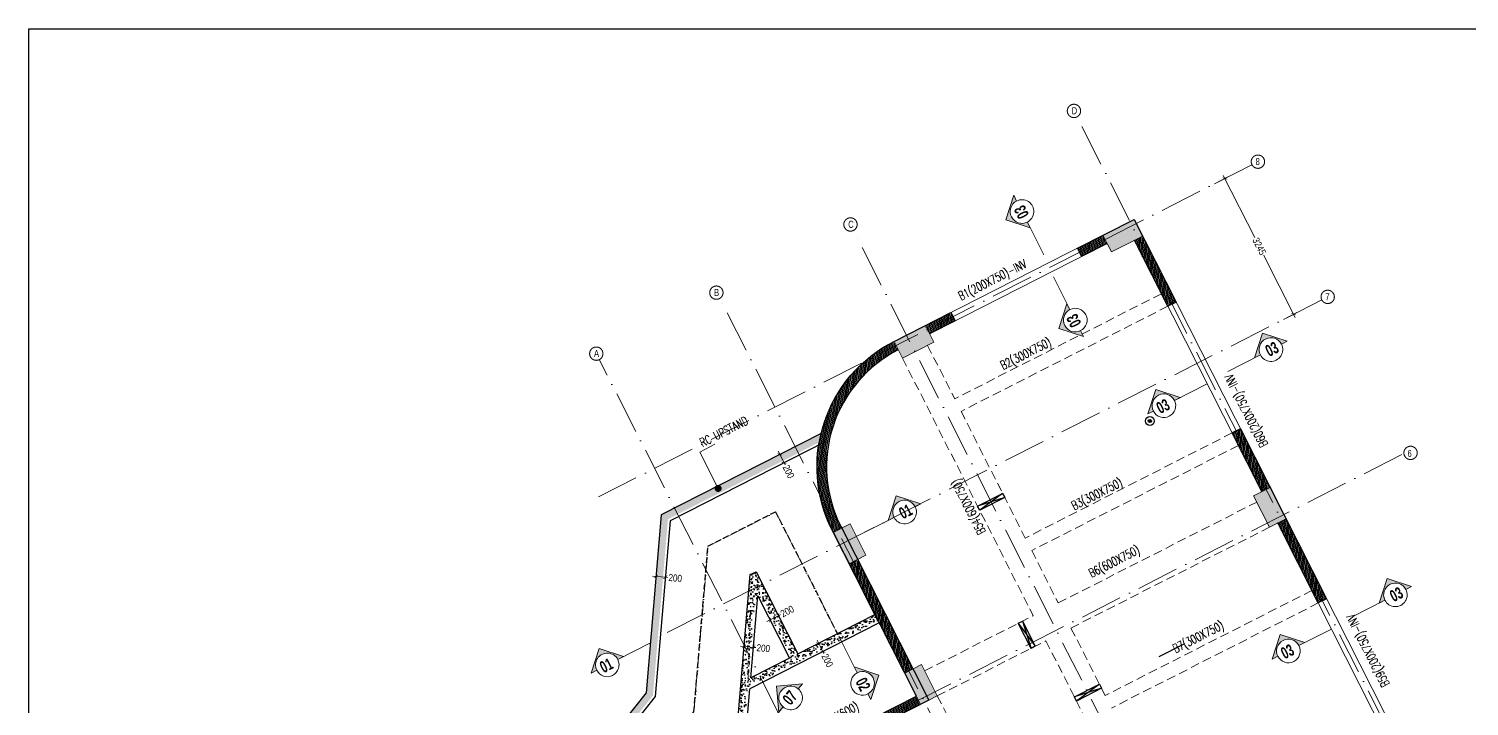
# Model space of a CAD drawing. Header units: millimetres. Extents: x -5862 to 43123, y 1699 to 58233.
# Drawn here: x -5862 to 24886, y 43786 to 58233 of the extents above; entities that cross this region are included whole.
import ezdxf

# ---------------------------------------------------------------- set-up
doc = ezdxf.new("R2010")
doc.units = ezdxf.units.MM
for name, pattern in [('ACAD_ISO10W100', [18, 12, -3, 0, -3]), ('ACAD_ISO14W100', [25.5, 12, -3, 0.5, -3, 0.5, -3, 0.5, -3]), ('CONTINOUS', [0]), ('DASHED', [0.75, 0.5, -0.25]), ('HIDDEN', [9.525, 6.35, -3.175]), ('Overhead', [3.96875, 2.38125, -1.5875])]:
    doc.linetypes.add(name, pattern=pattern)
for name, color, linetype, lineweight in [('Elevation-1', 41, 'Continuous', 20), ('G-ANNO-SYMB', 111, 'Continuous', 9), ('Grids', 252, 'ACAD_ISO10W100', 5), ('PL-CUT OUT', 1, 'Continuous', 25), ('S-BEAM-IDEN', 2, 'Continuous', 9), ('S-COL HATCH', 8, 'Continuous', 0), ('S-COLUMN', 6, 'Continuous', 9), ('STR-BEAM', 2, 'CONTINOUS', 18)]:
    doc.layers.add(name, color=color, linetype=linetype, lineweight=lineweight)
for name, color, linetype in [('FF-PENDENT SPRINKLER 68DEG', 222, 'Continuous'), ('FF-SLEEVE', 1, 'Continuous'), ('FIRE-25 DIA', 1, 'CONTINOUS'), ('Hatch', 8, 'Continuous'), ('S- Structural', 5, 'Continuous'), ('Staircase', 14, 'Continuous'), ('STR-RC WALL', 4, 'Continuous')]:
    doc.layers.add(name, color=color, linetype=linetype)
doc.styles.add('Dim.s & Anno.(Misc.)', font='ARIALN.TTF')
doc.styles.add('EL', font='swisscl.ttf')
doc.styles.add('ROMANS', font='simplex.shx', dxfattribs={"width": 0.75})
doc.styles.add('SOBHA', font='swisscl.ttf')
doc.styles.add('Swis721 LtCn BT_B', font='', dxfattribs={"width": 0.9, "height": 250})
doc.styles.get('Swis721 LtCn BT_B').set_extended_font_data('Swis721 LtCn BT', bold=True)
doc.dimstyles.new('A-GFC-75', dxfattribs={"dimtxt": 150, "dimasz": 75, "dimexe": 75, "dimexo": 0, "dimgap": 0, "dimtad": 0, "dimdec": 0, "dimzin": 1, "dimdsep": 46, "dimtxsty": 'Dim.s & Anno.(Misc.)', "dimblk": 'ARCHTICK', "dimcen": 0, "dimdle": 75, "dimclrd": 8, "dimclre": 8, "dimclrt": 6, "dimazin": 2, "dimtfac": 1, "dimtdec": 0, "dimtmove": 0, "dimatfit": 3, "dimfxl": 1, "dimtfill": 1, "dimtolj": 1, "dimlwd": -1, "dimlwe": 9, "dimarcsym": 0})
doc.dimstyles.new('S-75', dxfattribs={"dimscale": 75, "dimtxt": 2.5, "dimasz": 1.25, "dimexe": 1, "dimexo": 1, "dimgap": 0.5, "dimtad": 1, "dimdec": 0, "dimrnd": 0.0005, "dimzin": 0, "dimdsep": 46, "dimtxsty": 'EL', "dimblk": 'ARCHTICK', "dimcen": 0.09, "dimdle": 1.5, "dimclrd": 251, "dimclre": 251, "dimclrt": 3, "dimadec": 0, "dimazin": 0, "dimtfac": 1, "dimtdec": 0, "dimtofl": 0, "dimtmove": 0, "dimatfit": 3, "dimfxl": 2, "dimtolj": 1, "dimtzin": 0, "dimlwd": -1, "dimlwe": -1, "dimarcsym": 0})
pattern_1 = [(50, (-266034.76, 17478.02), (182.184669, -15.9390855), [19.05, -209.55]), (355, (-266034.76, 17478.02), (-35.2434214, 191.0568452), [15.24, -167.6405842]), (100.4514447, (-266019.58, 17476.69), (146.9412471, 175.1177519), [16.1900088, -178.0902446]), (46.1842, (-266034.76, 17528.82), (271.0790409, -42.042328), [28.575, -314.325]), (96.6355576, (-266012.17, 17525.31), (237.404134, 247.4261246), [24.2850231, -267.1356082]), (351.1841512, (-266034.76, 17528.82), (237.404134, 247.4261246), [22.859967, -251.459732]), (21, (-266009.36, 17516.12), (151.6143913, -102.2651982), [19.05, -209.55]), (326, (-266009.36, 17516.12), (61.8020283, 184.1879661), [15.24, -167.64]), (71.451445, (-265996.73, 17507.6), (213.4164193, 81.9227689), [16.1900088, -178.0899376]), (37.5, (-266034.76, 17478.02), (3.08860325, 84.55503887), [0, -165.608, 0, -170.18, 0, -168.275]), (7.5, (-266034.76, 17478.02), (66.8196625, 100.18057482), [0, -97.028, 0, -161.798, 0, -64.135]), (327.5, (-266091.4, 17478.02), (135.59059517, -5.728744), [0, -63.5, 0, -198.12, 0, -262.89]), (317.5, (-266116.8, 17478.02), (148.1291814, 25.42649103), [0, -82.55, 0, -131.572, 0, -186.69])]

# ---------------------------------------------------------------- blocks, each defined once
blk = doc.blocks.new('A$C7186b494')
at = {"layer": 'S- Structural', "linetype": 'Continuous', "ltscale": 150}
h = blk.add_hatch(dxfattribs=at)
h.set_pattern_fill('ANSI31', color=9, scale=10, angle=35)
h.set_pattern_definition([(80, (-25047300.57, -12424795.03), (-31.267646158, 5.51332964), [])])
h.paths.add_polyline_path([(5146, 35269), (5055, 35448, 0.414214), (3738, 31415), (3759, 31374), (3937, 31465), (3917, 31505, -0.414214)])
h.paths.add_polyline_path([(6358, 35885), (6268, 36063), (5724, 35787), (5814, 35609)])
h.paths.add_polyline_path([(9513, 37711), (8969, 37435), (9060, 37257), (9604, 37533)])
h.paths.add_polyline_path([(10363, 37694), (10185, 37604), (10899, 36197), (11077, 36287)])
h.paths.add_polyline_path([(12449, 33586), (12271, 33495), (12906, 32244), (13085, 32334)])
h.paths.add_polyline_path([(13424, 31665), (13246, 31575), (14112, 29869), (14290, 29959)])
h.paths.add_polyline_path([(15662, 27258), (15484, 27167), (25428, 7582), (24984, 7503), (25019, 7306), (25728, 7433)])
h.paths.add_polyline_path([(7879, 12101), (6047, 15710), (5961, 15438), (7701, 12010, -0.374815), (7524, 11309), (3552, 8555, 0.032181), (3186, 8235), (3331, 8097, -0.031442), (3670, 8394), (7638, 11145, 0.374815)])
h.paths.add_polyline_path([(2392, 6472), (2198, 6520, 0.148898), (2280, 4317), (2469, 4382, -0.149142)])
h.paths.add_polyline_path([(2790, 3698), (2619, 3594, 0.202257), (5000, 1868), (5045, 2063, -0.202257)])
h.paths.add_polyline_path([(8819, 3201, -0.013348), (9001, 3406), (9070, 3563), (8900, 3664, -0.263826), (5796, 1971), (5793, 1771, 0.233174)])
h.paths.add_polyline_path([(4415, 18923), (4207, 18892), (5780, 15795), (6047, 15710)])
h.paths.add_polyline_path([(3562, 26657), (5622, 27704), (5532, 27883), (3350, 26774), (3773, 22184), (3874, 22002), (3794, 21957), (3995, 19771), (4193, 19800)])
h.paths.add_polyline_path([(4277, 30796), (4098, 30706), (5283, 28373), (5461, 28463)])
at = {"layer": 'S-COL HATCH'}
h = blk.add_hatch(color=256, dxfattribs=at)
h.dxf.hatch_style = 1
h.paths.add_polyline_path([(10363, 37694), (10182, 38051), (9513, 37711), (9694, 37355)])
h = blk.add_hatch(color=256, dxfattribs=at)
h.dxf.hatch_style = 1
h.paths.add_polyline_path([(5905, 35431), (5724, 35787), (5055, 35448), (5236, 35091)])
h = blk.add_hatch(color=256, dxfattribs=at)
h.dxf.hatch_style = 1
h.paths.add_polyline_path([(13068, 31484), (13424, 31665), (13085, 32334), (12728, 32153)])
h = blk.add_hatch(color=256, dxfattribs=at)
h.dxf.hatch_style = 1
h.paths.add_polyline_path([(4098, 30706), (4455, 30887), (4115, 31555), (3759, 31374)])
h = blk.add_hatch(color=256, dxfattribs=at)
h.dxf.hatch_style = 1
h.paths.add_polyline_path([(5622, 27704), (5979, 27885), (5639, 28554), (5283, 28373)])
at = {"layer": 'S-COLUMN'}
blk.add_lwpolyline([(10182, 38051), (9513, 37711), (9694, 37355), (10363, 37694)], dxfattribs=at)
for points in [[(5905, 35431), (5724, 35787), (5055, 35448), (5236, 35091)], [(13068, 31484), (13424, 31665), (13085, 32334), (12728, 32153)], [(4098, 30706), (4455, 30887), (4115, 31555), (3759, 31374)], [(5622, 27704), (5979, 27885), (5639, 28554), (5283, 28373)]]:
    blk.add_lwpolyline(points, close=True, dxfattribs=at)
at = {"layer": 'STR-RC WALL', "linetype": 'Continuous'}
for p, q in [((8969, 37435), (9060, 37257)), ((11077, 36287), (10899, 36197)), ((6268, 36063), (6358, 35885)), ((12449, 33586), (12271, 33495)), ((14290, 29959), (14112, 29869))]:
    blk.add_line(p, q, dxfattribs=at)
for points in [[(8969, 37435), (10182, 38051), (11077, 36287)], [(9604, 37533), (9060, 37257)], [(10899, 36197), (10185, 37604)], [(6358, 35885), (5814, 35609)], [(12449, 33586), (14290, 29959)], [(12906, 32244), (12271, 33495)], [(14112, 29869), (13246, 31575)]]:
    blk.add_lwpolyline(points, dxfattribs=at)
for points in [[(9001, 3406, 0.013348), (8819, 3201, -1.130648), (3552, 8555), (7524, 11309, 0.374815), (7701, 12010), (4047, 19208), (3350, 26774), (5532, 27883), (3738, 31415, -0.414214), (5055, 35448), (6268, 36063)], [(5146, 35269), (5146, 35269, 0.414214), (3917, 31505), (5800, 27795), (3562, 26657), (4242, 19264), (7879, 12101, -0.374815), (7638, 11145), (3670, 8394, 2.363286), (8761, 7653, 2.363286)]]:
    blk.add_lwpolyline(points, format="xyb", dxfattribs=at)
blk = doc.blocks.new('A$Ce47450c8')
at = {"layer": 'G-ANNO-SYMB', "extrusion": (0, 0, -1)}
h = blk.add_hatch(color=9, dxfattribs=at)
edge = h.paths.add_edge_path(flags=0)
edge.add_line((-137, 252), (0, 252))
edge.add_line((0, 252), (-390, 643))
edge.add_line((-390, 643), (-781, 252))
edge.add_line((-781, 252), (-642, 252))
edge.add_arc((-389, 252), 252, 0, 180, ccw=False)
for p, q in [((390, 643), (0, 252)), ((390, 643), (781, 252)), ((137, 252), (0, 252)), ((642, 252), (781, 252))]:
    blk.add_line(p, q, dxfattribs=at)
at = {"layer": 'G-ANNO-SYMB', "color": 1, "extrusion": (0, 0, -1)}
for p, q in [((390, 643), (0, 252)), ((781, 252), (390, 643)), ((0, 252), (137, 252))]:
    blk.add_line(p, q, dxfattribs=at)
at = {"layer": 'G-ANNO-SYMB', "color": 2, "extrusion": (0, 0, -1)}
blk.add_line((642, 252), (1423, 252), dxfattribs=at)
at = {"layer": 'G-ANNO-SYMB', "color": 5, "extrusion": (0, 0, -1)}
blk.add_line((642, 252), (781, 252), dxfattribs=at)
at = {"layer": 'G-ANNO-SYMB', "extrusion": (0, 0, -1)}
blk.add_arc((-389, 252), 252, 0, 180, dxfattribs=at)
at = {"layer": 'G-ANNO-SYMB', "color": 2, "extrusion": (0, 0, -1)}
for start, end in [(0, 180), (180, 0)]:
    blk.add_arc((-389, 252), 252, start, end, dxfattribs=at)
blk = doc.blocks.new('_ArchTick')
at = {"color": 0, "linetype": 'ByBlock', "const_width": 0.15}
blk.add_lwpolyline([(-0.5, -0.5), (0.5, 0.5)], dxfattribs=at)
blk = doc.blocks.new('*D38')
at = {"layer": 'STR-BEAM', "color": 8, "ltscale": 20, "transparency": 16777216}
for p, q in [((24804892, 12496000), (24805166, 12495976)), ((24805166, 12495976), (24805241, 12495970))]:
    blk.add_line(p, q, dxfattribs=at)
at = {"layer": 'STR-BEAM', "color": 8, "linetype": 'HIDDEN', "lineweight": 9, "ltscale": 20, "transparency": 16777216}
for p, q in [((24804967, 12495989), (24804973, 12496068)), ((24805166, 12495972), (24805173, 12496051))]:
    blk.add_line(p, q, dxfattribs=at)
at = {"layer": 'STR-BEAM', "color": 8, "linetype": 'Overhead', "ltscale": 20, "transparency": 16777216, "xscale": 75, "yscale": 75, "zscale": 75}
for p, rotation in [((24804967, 12495993), 175.1169944217522), ((24805166, 12495976), 355.1169944217522)]:
    blk.add_blockref('_ArchTick', p, dxfattribs=dict(at, rotation=rotation))
at = {"layer": 'STR-BEAM', "color": 6, "linetype": 'Overhead', "ltscale": 20, "transparency": 16777216, "insert": (24805377, 12495958), "char_height": 150, "attachment_point": 5, "rotation": 355.117, "style": 'Dim.s & Anno.(Misc.)', "bg_fill": 3, "box_fill_scale": 1.1, "bg_fill_color": 9, "bg_fill_true_color": 13158600, "bg_fill_transparency": 0}
blk.add_mtext('\\A1;200', dxfattribs=at)
blk = doc.blocks.new('*D39')
at = {"layer": 'STR-BEAM', "color": 8, "linetype": 'HIDDEN', "lineweight": 9, "ltscale": 20, "transparency": 16777216}
for p, q in [((24807611, 12498595), (24807544, 12498561)), ((24807701, 12498417), (24807768, 12498451))]:
    blk.add_line(p, q, dxfattribs=at)
at = {"layer": 'STR-BEAM', "color": 8, "ltscale": 20, "transparency": 16777216}
for p, q in [((24807577, 12498662), (24807701, 12498417)), ((24807701, 12498417), (24807735, 12498350))]:
    blk.add_line(p, q, dxfattribs=at)
at = {"layer": 'STR-BEAM', "color": 8, "linetype": 'Overhead', "ltscale": 20, "transparency": 16777216, "xscale": 75, "yscale": 75, "zscale": 75}
for p, rotation in [((24807611, 12498595), 116.9190509999213), ((24807701, 12498417), 296.9190509999214)]:
    blk.add_blockref('_ArchTick', p, dxfattribs=dict(at, rotation=rotation))
at = {"layer": 'STR-BEAM', "color": 6, "linetype": 'Overhead', "ltscale": 20, "transparency": 16777216, "insert": (24807797, 12498228), "char_height": 150, "attachment_point": 5, "rotation": 296.9191, "style": 'Dim.s & Anno.(Misc.)', "bg_fill": 3, "box_fill_scale": 1.1, "bg_fill_color": 9, "bg_fill_true_color": 13158600, "bg_fill_transparency": 0}
blk.add_mtext('\\A1;200', dxfattribs=at)
blk = doc.blocks.new('*D40')
at = {"layer": 'STR-BEAM', "color": 8, "ltscale": 20, "transparency": 16777216}
for p, q in [((24806772, 12494504), (24807046, 12494480)), ((24807046, 12494480), (24807120, 12494474))]:
    blk.add_line(p, q, dxfattribs=at)
at = {"layer": 'STR-BEAM', "color": 8, "linetype": 'HIDDEN', "lineweight": 9, "ltscale": 20, "transparency": 16777216}
for p, q in [((24806846, 12494497), (24806853, 12494572)), ((24807046, 12494480), (24807052, 12494555))]:
    blk.add_line(p, q, dxfattribs=at)
at = {"layer": 'STR-BEAM', "color": 8, "linetype": 'Overhead', "ltscale": 20, "transparency": 16777216, "xscale": 75, "yscale": 75, "zscale": 75}
for p, rotation in [((24806846, 12494497), 175.116994421843), ((24807046, 12494480), 355.1169944218431)]:
    blk.add_blockref('_ArchTick', p, dxfattribs=dict(at, rotation=rotation))
at = {"layer": 'STR-BEAM', "color": 6, "linetype": 'Overhead', "ltscale": 20, "transparency": 16777216, "insert": (24807257, 12494462), "char_height": 150, "attachment_point": 5, "rotation": 355.117, "style": 'Dim.s & Anno.(Misc.)', "bg_fill": 3, "box_fill_scale": 1.1, "bg_fill_color": 9, "bg_fill_true_color": 13158600, "bg_fill_transparency": 0}
blk.add_mtext('\\A1;200', dxfattribs=at)
blk = doc.blocks.new('*D41')
at = {"layer": 'STR-BEAM', "color": 8, "ltscale": 20, "transparency": 16777216}
for p, q in [((24807334, 12495029), (24807580, 12495153)), ((24807580, 12495153), (24807647, 12495187))]:
    blk.add_line(p, q, dxfattribs=at)
at = {"layer": 'STR-BEAM', "color": 8, "linetype": 'HIDDEN', "lineweight": 9, "ltscale": 20, "transparency": 16777216}
for p, q in [((24807449, 12494968), (24807367, 12495129)), ((24807628, 12495059), (24807546, 12495220))]:
    blk.add_line(p, q, dxfattribs=at)
at = {"layer": 'STR-BEAM', "color": 8, "linetype": 'Overhead', "ltscale": 20, "transparency": 16777216, "xscale": 75, "yscale": 75, "zscale": 75}
for p, rotation in [((24807401, 12495063), 206.9190562703178), ((24807580, 12495153), 26.91905627031771)]:
    blk.add_blockref('_ArchTick', p, dxfattribs=dict(at, rotation=rotation))
at = {"layer": 'STR-BEAM', "color": 6, "linetype": 'Overhead', "ltscale": 20, "transparency": 16777216, "insert": (24807768, 12495249), "char_height": 150, "attachment_point": 5, "rotation": 26.9191, "style": 'Dim.s & Anno.(Misc.)', "bg_fill": 3, "box_fill_scale": 1.1, "bg_fill_color": 9, "bg_fill_true_color": 13158600, "bg_fill_transparency": 0}
blk.add_mtext('\\A1;200', dxfattribs=at)
blk = doc.blocks.new('*D42')
at = {"layer": 'STR-BEAM', "color": 8, "linetype": 'HIDDEN', "lineweight": 9, "ltscale": 20, "transparency": 16777216}
for p, q in [((24808437, 12494567), (24808370, 12494533)), ((24808528, 12494389), (24808461, 12494355))]:
    blk.add_line(p, q, dxfattribs=at)
at = {"layer": 'STR-BEAM', "color": 8, "ltscale": 20, "transparency": 16777216}
for p, q in [((24808403, 12494634), (24808528, 12494389)), ((24808528, 12494389), (24808561, 12494322))]:
    blk.add_line(p, q, dxfattribs=at)
at = {"layer": 'STR-BEAM', "color": 8, "linetype": 'Overhead', "ltscale": 20, "transparency": 16777216, "xscale": 75, "yscale": 75, "zscale": 75}
for p, rotation in [((24808437, 12494567), 116.9190518577908), ((24808528, 12494389), 296.9190518577908)]:
    blk.add_blockref('_ArchTick', p, dxfattribs=dict(at, rotation=rotation))
at = {"layer": 'STR-BEAM', "color": 6, "linetype": 'Overhead', "ltscale": 20, "transparency": 16777216, "insert": (24808623, 12494200), "char_height": 150, "attachment_point": 5, "rotation": 296.9191, "style": 'Dim.s & Anno.(Misc.)', "bg_fill": 3, "box_fill_scale": 1.1, "bg_fill_color": 9, "bg_fill_true_color": 13158600, "bg_fill_transparency": 0}
blk.add_mtext('\\A1;200', dxfattribs=at)
blk = doc.blocks.new('*D22')
at = {"layer": 'Grids', "color": 8, "linetype": 'HIDDEN', "lineweight": 9, "ltscale": 75, "transparency": 16777216}
for p, q in [((17878, 53227), (18163, 53372)), ((19348, 50333), (19632, 50478))]:
    blk.add_line(p, q, dxfattribs=at)
at = {"layer": 'Grids', "color": 8, "linetype": 'CONTINOUS', "ltscale": 75, "transparency": 16777216}
for p, q in [((18062, 53405), (18747, 52055)), ((19599, 50377), (18914, 51727))]:
    blk.add_line(p, q, dxfattribs=at)
at = {"layer": 'Grids', "color": 8, "linetype": 'CONTINOUS', "ltscale": 75, "transparency": 16777216, "xscale": 75, "yscale": 75, "zscale": 75}
for p, rotation in [((18096, 53338), 116.9190531370591), ((19565, 50444), 296.9190531370592)]:
    blk.add_blockref('_ArchTick', p, dxfattribs=dict(at, rotation=rotation))
at = {"layer": 'Grids', "color": 6, "linetype": 'CONTINOUS', "ltscale": 75, "transparency": 16777216, "insert": (18831, 51891), "char_height": 150, "attachment_point": 5, "rotation": 296.9191, "style": 'Dim.s & Anno.(Misc.)', "bg_fill": 3, "box_fill_scale": 1.1, "bg_fill_color": 9, "bg_fill_true_color": 13158600, "bg_fill_transparency": 0}
blk.add_mtext('\\A1;3245', dxfattribs=at)
blk = doc.blocks.new('FF-PENDENT SPK')
at = {"layer": 'FF-PENDENT SPRINKLER 68DEG'}
h = blk.add_hatch(color=256, dxfattribs=at)
edge = h.paths.add_edge_path()
edge.add_ellipse((0, 0), major_axis=(8.2, 43), ratio=1, start_angle=-0.3117, end_angle=179.6883)
edge.add_ellipse((0, 0), major_axis=(8.2, 43), ratio=1, start_angle=179.6883, end_angle=359.6883)
for major_axis, start_param, end_param in [((0, 125), 0.0021804787564905, 6.285365785936076), ((8.4, 42.9), -0.0027735686916386, 6.280411738487947)]:
    blk.add_ellipse((0, 0), major_axis=major_axis, ratio=1, start_param=start_param, end_param=end_param, dxfattribs=at)
blk = doc.blocks.new('New_sprinkler pipes')
at = {"layer": 'FIRE-25 DIA'}
blk.add_lwpolyline([(8078, 19197), (8626, 19475)], dxfattribs=at)
at = {"layer": 'PL-CUT OUT', "color": 1}
for p, q in [((4783, 22585), (4203, 22403)), ((4738, 22674), (4248, 22314)), ((5071, 19902), (5432, 19412)), ((5160, 19947), (5343, 19367)), ((6849, 18517), (6269, 18334)), ((6804, 18606), (6314, 18245))]:
    blk.add_line(p, q, dxfattribs=at)
for points in [[(4738, 22674), (4783, 22585), (4248, 22314), (4203, 22403)], [(5071, 19902), (5160, 19947), (5432, 19412), (5343, 19367)], [(6804, 18606), (6849, 18517), (6314, 18245), (6269, 18334)]]:
    blk.add_lwpolyline(points, close=True, dxfattribs=at)
at = {"layer": 'FF-PENDENT SPRINKLER 68DEG', "xscale": 0.762, "yscale": 0.762, "zscale": 0.762}
blk.add_blockref('FF-PENDENT SPK', (7880, 24217), dxfattribs=at)
blk = doc.blocks.new('GROUN FLOOR')
at = {"layer": 'Hatch', "ltscale": 20}
h = blk.add_hatch(dxfattribs=at)
h.set_pattern_fill('AR-CONC', color=256)
h.set_pattern_definition(pattern_1)
h.paths.add_polyline_path([(24808451.6, 12498853.7, -0.0160429), (24808491.2, 12499042.1), (24805079.4, 12497309.7), (24804754.8, 12493510.4), (24804315.5, 12492957.8), (24805137.4, 12492304.4), (24805230.7, 12492421.8), (24804526.2, 12492981.8), (24804900.4, 12493452.5), (24805221.7, 12497213.8)])
h = blk.add_hatch(dxfattribs=at)
h.set_pattern_fill('AR-CONC', color=256)
h.set_pattern_definition(pattern_1)
h.paths.add_polyline_path([(24807102.1, 12496093.7), (24806977.4, 12496030.4), (24806696.2, 12492738.5), (24806837.1, 12492626.4), (24806922.9, 12493630.4), (24808059.8, 12494207.7)])
h.paths.add_polyline_path([(24807858.1, 12494273.5), (24806937.9, 12493806.3), (24807080.4, 12495473.9), (24807214.1, 12495541.8)], flags=16)
h = blk.add_hatch(dxfattribs=at)
h.set_pattern_fill('AR-CONC', color=256)
h.set_pattern_definition(pattern_1)
h.paths.add_polyline_path([(24808906.8, 12494637.8), (24808838.9, 12494771.5), (24807991.8, 12494341.4), (24808059.8, 12494207.7)])
h.paths.add_polyline_path([(24809706.1, 12495043.6), (24809638.4, 12495177.5), (24808838.9, 12494771.5), (24808906.8, 12494637.8)])
at = {"layer": 'Elevation-1', "linetype": 'ACAD_ISO14W100', "ltscale": 20}
blk.add_lwpolyline([(24805139.1, 12492301), (24805775.7, 12493101.8), (24806077.5, 12496634.7), (24807520.8, 12497367.5), (24808908.5, 12494634.4)], dxfattribs=at)
at = {"layer": 'Staircase', "color": 1, "ltscale": 50}
for p, q in [((24806696.2, 12492738.5), (24806977.4, 12496030.4)), ((24806977.4, 12496030.4), (24807102.1, 12496093.7)), ((24806990.4, 12493832.9), (24807139.5, 12495578.3)), ((24807139.5, 12495578.3), (24807813.5, 12494250.9)), ((24809731.9, 12495000.6), (24806970.3, 12493598.4)), ((24807813.5, 12494250.9), (24806990.4, 12493832.9)), ((24806884.1, 12492589.1), (24806970.3, 12493598.4))]:
    blk.add_line(p, q, dxfattribs=at)
for points in [[(24808488.4, 12499040.6), (24805079.4, 12497309.7), (24804754.8, 12493510.4), (24804315.5, 12492957.8)], [(24808578.9, 12498862.3), (24805269.2, 12497181.8), (24804948.9, 12493433.2), (24804596.5, 12492989.9), (24806005.5, 12491869.7)]]:
    blk.add_lwpolyline(points, dxfattribs=at)
at = {"layer": 'Staircase', "ltscale": 25}
for points in [[(24809706.1, 12495043.6), (24808729, 12496975.9, -0.1622775), (24808449.1, 12498852.5)], [(24809707.8, 12495040.2), (24808730.7, 12496972.5, -0.1622775), (24808450.8, 12498849.1)]]:
    blk.add_lwpolyline(points, format="xyb", dxfattribs=at)
at = {"layer": 'Staircase', "color": 8, "linetype": 'DASHED', "ltscale": 250}
blk.add_lwpolyline([(24805137.4, 12492304.4), (24805774, 12493105.2), (24806075.8, 12496638.1), (24807519.1, 12497370.9), (24808906.8, 12494637.7)], dxfattribs=at)
at = {"layer": 'Staircase', "color": 1, "ltscale": 50, "elevation": 0}
blk.add_lwpolyline([(24807102.1, 12496093.7), (24807991.8, 12494341.4), (24809638.2, 12495177.3)], dxfattribs=at)
at = {"layer": 'STR-BEAM', "ltscale": 30}
for p, q in [((24810716.2, 12501345.2), (24814505.7, 12503269.3)), ((24810813.7, 12501170.4), (24814596.3, 12503091)), ((24815177.2, 12503161.6), (24817898.8, 12497801.4)), ((24815355.5, 12503252.2), (24818075.3, 12497895.7)), ((24818418.4, 12497219.9), (24821441.9, 12491265.1)), ((24818240.1, 12497129.3), (24821263.6, 12491174.6))]:
    blk.add_line(p, q, dxfattribs=at)
at = {"layer": 'STR-BEAM', "linetype": 'HIDDEN', "ltscale": 30}
for p, q in [((24815755.7, 12502022.3), (24811342.1, 12499781.3)), ((24815891.5, 12501754.8), (24811477.9, 12499513.8)), ((24810763.7, 12500920.4), (24811342.1, 12499781.3)), ((24810228.7, 12500648.7), (24813018.1, 12495155)), ((24811477.9, 12499513.8), (24812849.7, 12496812.1)), ((24817263.3, 12499053.1), (24812849.7, 12496812.1)), ((24817399.1, 12498785.6), (24812985.5, 12496544.6)), ((24813553.1, 12495426.7), (24817788.4, 12497577.2)), ((24813824.7, 12494891.7), (24818060.1, 12497042.2)), ((24812985.5, 12496544.6), (24813553.1, 12495426.7)), ((24818968.7, 12495694.4), (24814555, 12493453.4)), ((24819104.5, 12495426.9), (24814690.9, 12493185.9)), ((24810699.8, 12493977.9), (24813018.1, 12495155)), ((24813824.7, 12494891.7), (24814555.2, 12493453)), ((24810971.5, 12493443), (24813289.7, 12494620.1)), ((24813289.7, 12494620.1), (24816382.3, 12488529.3)), ((24810971.5, 12493443), (24813996.7, 12487484.8))]:
    blk.add_line(p, q, dxfattribs=at)
at = {"layer": 'Elevation-1', "ltscale": 20}
for p, xscale, rotation in [((24812827.4, 12504236.1), -1, 116.9190531340981), ((24818554.9, 12500783), -1, 26.9190531349029), ((24810734, 12497317.4), -0.9999999999999998, 26.91905313487691), ((24821210.9, 12495552), -1, 26.9190531349029), ((24809327.8, 12493251.3), -0.9999999999999998, 296.9190531348834), ((24808282.7, 12493536, 0), -1, 49.90555975265215)]:
    blk.add_blockref('A$Ce47450c8', p, dxfattribs=dict(at, xscale=xscale, rotation=rotation))
for p, rotation in [((24814317.7, 12501227), 116.9190531340982), ((24815576.1, 12499232.9), 26.9190531349029), ((24818232.1, 12494002), 26.9190531349029), ((24803693.1, 12493704.9), 26.91905313487698)]:
    blk.add_blockref('A$Ce47450c8', p, dxfattribs=dict(at, rotation=rotation))
at = {"layer": 'G-ANNO-SYMB', "color": 1, "char_height": 250, "width": 333.094, "attachment_point": 2, "line_spacing_factor": 0.964267, "style": 'Swis721 LtCn BT_B'}
for s, insert, rotation in [('03', (24812655.3, 12503706.3), 116.91905), ('03', (24813773.3, 12501389.6), 116.91905), ('03', (24818057.6, 12500953.7), 26.91905), ('03', (24815731.7, 12499735.2), 26.91905), ('01', (24810236.7, 12497488.1), 26.91905), ('03', (24820713.6, 12495722.7), 26.91905), ('03', (24818387.7, 12494504.2), 26.91905), ('01', (24803848.8, 12494207.2), 26.91905), ('02', (24809498.5, 12493748.6), 296.91905), ('07', (24807727.8, 12493487.5, 0), 49.90556)]:
    blk.add_mtext(s, dxfattribs=dict(at, insert=insert, rotation=rotation))
at = {"layer": 'S-BEAM-IDEN', "color": 3, "style": 'ROMANS', "width": 0.7}
for s, rotation, p in [('B1(200X750)-INV', 26.92, (24811478.2, 12501874.2, 0)), ('B2(300X750)', 26.92, (24812375.9, 12500394.7, 0)), ('B60(200X750)-INV', 116.91811, (24818037.6, 12498809.5, 0)), ('RC UPSTAND', 26.92, (24805961.7, 12498746.6, 0)), ('B54(600X750)', 116.91811, (24812013.3, 12496946.1, 0)), ('B3(300X750)', 26.92, (24813895.2, 12497402.6, 0)), ('B6(600X750)', 26.92, (24814266.4, 12495963.4, 0)), ('B7(300X750)', 26.92, (24816058, 12494353.9, 0)), ('B59(200X750)-INV', 116.91811, (24820635.6, 12493692.9, 0)), ('B5(200X600)', 27.49415, (24808274.1, 12492616.3, 0))]:
    blk.add_text(s, height=187.5, rotation=rotation, dxfattribs=at).set_placement(p)
at = {"layer": 'Elevation-1', "ltscale": 20}
blk.add_leader([(24806292.5, 12497869.6), (24805898.3, 12498645.9), (24806225.3, 12498811.9)], dimstyle='S-75', override={"dimasz": 2, "dimgap": 0.5, "dimtad": 0, "dimldrblk": 'Dot'}, dxfattribs=at)
at = {"layer": 'STR-BEAM', "color": 1, "linetype": 'Overhead', "ltscale": 20}
for p1, p2, distance, picture, middle in [((24807610.6, 12498594.9), (24807701.1, 12498416.6), 0, '*D39', (24807797, 12498227.8)), ((24804966.6, 12495989.4), (24805165.9, 12495972.3), 3.9, '*D38', (24805377.1, 12495958.2)), ((24807449.3, 12494968.3), (24807627.6, 12495058.8, 0), 105.8, '*D41', (24807768.4, 12495249)), ((24806846.4, 12494497.4), (24807045.7, 12494480.4), 0, '*D40', (24807256.6, 12494462.3)), ((24808437, 12494567.4, 0), (24808527.5, 12494389.1), 0, '*D42', (24808623.4, 12494200.3))]:
    dim = blk.add_aligned_dim(p1=p1, p2=p2, distance=distance, dimstyle='A-GFC-75', dxfattribs=at)
    dim.commit()
    dim.dimension.update_dxf_attribs({"geometry": picture, "text_midpoint": middle})
blk = doc.blocks.new('A$Cab1eb2bb')
at = {"layer": 'Grids', "ltscale": 75}
for p, q in [((31953.5, 21144.7), (14939.5, 54653.4)), ((4722.1, 46547.3), (18675.6, 53632.1)), ((26654.7, 19762.8), (10168.9, 52231.2)), ((6191.3, 43653.5), (20165.1, 50748.7)), ((23159.1, 19579.1), (7315.7, 50782.4)), ((20191, 19050.7), (4742.8, 49475.8)), ((10238.8, 41540.5), (21910.3, 47466.7))]:
    blk.add_line(p, q, dxfattribs=at)
at = {"layer": 'Grids', "linetype": 'ByBlock', "ltscale": 75}
for centre in [(14875.1, 54780.2), (18801.9, 53697.6), (10104.6, 52358), (7242, 50904.1), (20291.4, 50814.1), (4678.4, 49602.6), (22059.8, 47486.5)]:
    blk.add_circle(centre, 142.2, dxfattribs=at)
at = {"layer": 'Grids', "color": 6, "linetype": 'ByBlock', "ltscale": 75, "style": 'SOBHA'}
for s, p in [('D', (14826.3, 54708.4)), ('8', (18753, 53625.8)), ('C', (10055.7, 52286.2)), ('B', (7193.1, 50832.3)), ('7', (20242.5, 50742.3)), ('A', (4629.5, 49530.7)), ('6', (21994.7, 47399.1))]:
    blk.add_text(s, height=150, rotation=0, dxfattribs=at).set_placement(p)
at = {"layer": 'Grids', "linetype": 'CONTINOUS', "ltscale": 75}
dim = blk.add_aligned_dim(p1=(17878.3, 53227.1), p2=(19347.6, 50333.4), distance=244.3, dimstyle='A-GFC-75', dxfattribs=at)
dim.commit()
dim.dimension.update_dxf_attribs({"geometry": '*D22', "text_midpoint": (18830.8, 51890.8)})

msp = doc.modelspace()

# ---------------------------------------------------------------- block references
at = {"layer": 'S-COLUMN', "color": 1}
msp.add_blockref('A$C7186b494', (7553.3, 16118.2), dxfattribs=at)

# ---------------------------------------------------------------- next in the draw order: block references
at = {"layer": 'STR-BEAM', "color": 1, "linetype": 'Overhead'}
msp.add_blockref('GROUN FLOOR', (-24797439.2, -12449439.7), dxfattribs=at)

# ---------------------------------------------------------------- next in the draw order: block references
at = {"layer": 'Grids', "ltscale": 20}
msp.add_blockref('A$Cab1eb2bb', (1573.9, 1701.7), dxfattribs=at)

# ---------------------------------------------------------------- next in the draw order: linework, layer by layer
msp.add_lwpolyline([(-5861.9, 58232.9), (43123, 58232.9), (43123, 9858.9), (-5861.9, 9858.9)], close=True)

# ---------------------------------------------------------------- next in the draw order: block references
at = {"layer": 'FF-SLEEVE', "color": 40, "ltscale": 20, "true_color": 0xf8d731}
msp.add_blockref('New_sprinkler pipes', (10189, 25650.7), dxfattribs=at)

doc.saveas('drawing.dxf')
